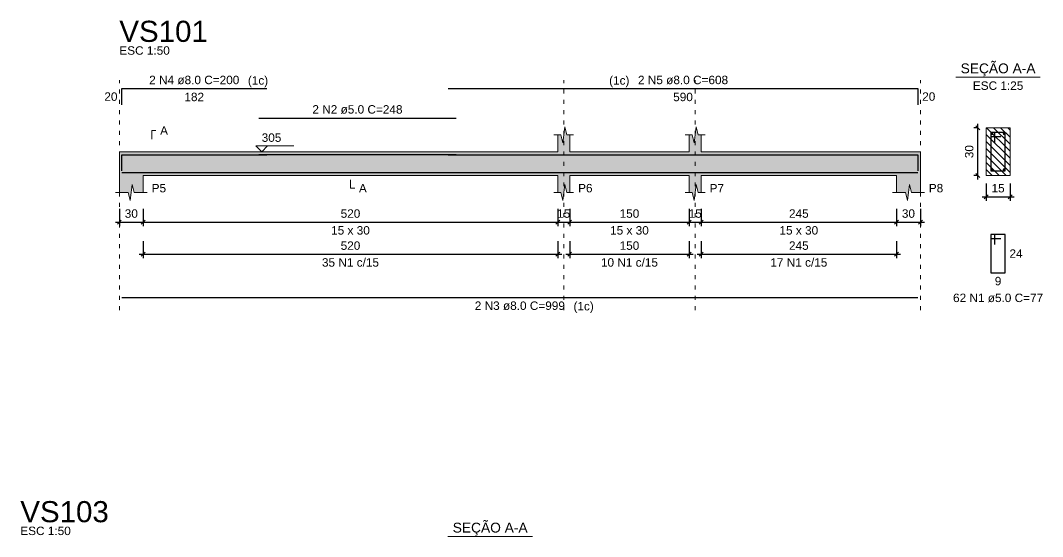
# Model space of a CAD drawing. Header units: inches. Extents: x -52 to 802, y -168 to 85.
# Drawn here: x 188.91 to 214.56, y -47.06 to -34.11 of the extents above; entities that cross this region are included whole.
import ezdxf

# ---------------------------------------------------------------- set-up
doc = ezdxf.new("R2010")
doc.units = ezdxf.units.IN
doc.header["$MEASUREMENT"] = 0
doc.linetypes.add('DOT2', pattern=[3.175, 0, -3.175])
for name, color, linetype, lineweight in [('Descrição da armadura', 7, 'Continuous', 5), ('DT-Barras na forma', 2, 'Continuous', 30), ('DT-Barras no corte', 5, 'Continuous', 5), ('DT-Barras rebatidas', 2, 'Continuous', 30), ('DT-Cotas', 9, 'Continuous', 5), ('DT-Forma', 5, 'Continuous', 5), ('DT-Hachura forma vigas', 252, 'Continuous', 5), ('DT-Hachura seção vigas', 252, 'Continuous', 5), ('DT-Pontilhado', 9, 'DOT2', 5), ('DT-Textos', 7, 'Continuous', 5), ('DT-Título', 3, 'Continuous', 20), ('Textos armaduras', 7, 'Continuous', 5)]:
    doc.layers.add(name, color=color, linetype=linetype, lineweight=lineweight)
doc.styles.add('Arial', font='arial.ttf')
doc.styles.get("Standard").update_dxf_attribs({"font": 'arial.ttf'})
doc.dimstyles.new('UM_25.000000', dxfattribs={"dimtxt": 0.18, "dimasz": 0.1, "dimexe": 0.1, "dimexo": 0.2, "dimgap": 0, "dimtad": 1, "dimtih": 1, "dimtoh": 1, "dimdec": 1, "dimlfac": 25, "dimzin": 0, "dimdsep": 46, "dimtxsty": 'Standard', "dimcen": 0.09, "dimdle": 0.1, "dimadec": 1, "dimazin": 2, "dimtfac": 1, "dimtdec": 4, "dimtofl": 0, "dimtmove": 0, "dimatfit": 3, "dimfxl": 1, "dimtolj": 1, "dimarcsym": 0})
doc.dimstyles.new('UM_50.000000', dxfattribs={"dimtxt": 0.18, "dimasz": 0.1, "dimexe": 0.1, "dimexo": 0.2, "dimgap": 0, "dimtad": 1, "dimtih": 1, "dimtoh": 1, "dimdec": 1, "dimlfac": 50, "dimzin": 0, "dimdsep": 46, "dimtxsty": 'Standard', "dimcen": 0.09, "dimdle": 0.1, "dimadec": 1, "dimazin": 2, "dimtfac": 1, "dimtdec": 4, "dimtofl": 0, "dimtmove": 0, "dimatfit": 3, "dimfxl": 1, "dimtolj": 1, "dimarcsym": 0})

# ---------------------------------------------------------------- blocks, each defined once
blk = doc.blocks.new('_Oblique')
at = {"color": 0, "linetype": 'ByBlock', "lineweight": -2}
blk.add_line((-0.5, -0.5), (0.5, 0.5), dxfattribs=at)
blk = doc.blocks.new('*D838')
at = {"layer": 'Defpoints', "color": 0, "transparency": 16777216}
for p in [(191.393, -38.639), (191.993, -38.639), (191.993, -39.168)]:
    blk.add_point(p, dxfattribs=at)
at = {"layer": 'DT-Cotas', "color": 0, "lineweight": -2, "transparency": 16777216}
for p, q in [((191.393, -38.839), (191.393, -39.268)), ((191.993, -38.839), (191.993, -39.268)), ((191.293, -39.168), (192.093, -39.168))]:
    blk.add_line(p, q, dxfattribs=at)
at = {"layer": 'DT-Cotas', "color": 0, "lineweight": -2, "transparency": 16777216, "xscale": 0.1, "yscale": 0.1, "zscale": 0.1, "rotation": 180}
blk.add_blockref('_Oblique', (191.393, -39.168), dxfattribs=at)
at = {"layer": 'DT-Cotas', "color": 0, "lineweight": -2, "transparency": 16777216, "xscale": 0.1, "yscale": 0.1, "zscale": 0.1}
blk.add_blockref('_Oblique', (191.993, -39.168), dxfattribs=at)
at = {"layer": 'DT-Cotas', "transparency": 16777216, "insert": (191.693, -38.957), "char_height": 0.2118, "attachment_point": 5, "rotation": 0.0057, "style": 'Arial'}
blk.add_mtext('\\A1;30', dxfattribs=at)
blk = doc.blocks.new('*D839')
at = {"layer": 'Defpoints', "color": 0, "transparency": 16777216}
for p in [(191.993, -38.639), (202.393, -38.639), (202.393, -39.168)]:
    blk.add_point(p, dxfattribs=at)
at = {"layer": 'DT-Cotas', "color": 0, "lineweight": -2, "transparency": 16777216}
for p, q in [((191.993, -38.839), (191.993, -39.268)), ((202.393, -38.839), (202.393, -39.268)), ((191.893, -39.168), (202.493, -39.168))]:
    blk.add_line(p, q, dxfattribs=at)
at = {"layer": 'DT-Cotas', "color": 0, "lineweight": -2, "transparency": 16777216, "xscale": 0.1, "yscale": 0.1, "zscale": 0.1, "rotation": 180}
blk.add_blockref('_Oblique', (191.993, -39.168), dxfattribs=at)
at = {"layer": 'DT-Cotas', "color": 0, "lineweight": -2, "transparency": 16777216, "xscale": 0.1, "yscale": 0.1, "zscale": 0.1}
blk.add_blockref('_Oblique', (202.393, -39.168), dxfattribs=at)
at = {"layer": 'DT-Cotas', "transparency": 16777216, "insert": (197.193, -38.957), "char_height": 0.2118, "attachment_point": 5, "rotation": 0.0057, "style": 'Arial'}
blk.add_mtext('\\A1;520', dxfattribs=at)
blk = doc.blocks.new('*D840')
at = {"layer": 'Defpoints', "color": 0, "transparency": 16777216}
for p in [(202.393, -38.639), (202.693, -38.639), (202.693, -39.168)]:
    blk.add_point(p, dxfattribs=at)
at = {"layer": 'DT-Cotas', "color": 0, "lineweight": -2, "transparency": 16777216}
for p, q in [((202.393, -38.839), (202.393, -39.268)), ((202.693, -38.839), (202.693, -39.268)), ((202.293, -39.168), (202.793, -39.168))]:
    blk.add_line(p, q, dxfattribs=at)
at = {"layer": 'DT-Cotas', "color": 0, "lineweight": -2, "transparency": 16777216, "xscale": 0.1, "yscale": 0.1, "zscale": 0.1, "rotation": 180}
blk.add_blockref('_Oblique', (202.393, -39.168), dxfattribs=at)
at = {"layer": 'DT-Cotas', "color": 0, "lineweight": -2, "transparency": 16777216, "xscale": 0.1, "yscale": 0.1, "zscale": 0.1}
blk.add_blockref('_Oblique', (202.693, -39.168), dxfattribs=at)
at = {"layer": 'DT-Cotas', "transparency": 16777216, "insert": (202.543, -38.957), "char_height": 0.2118, "attachment_point": 5, "rotation": 0.0057, "style": 'Arial'}
blk.add_mtext('\\A1;15', dxfattribs=at)
blk = doc.blocks.new('*D841')
at = {"layer": 'Defpoints', "color": 0, "transparency": 16777216}
for p in [(202.693, -38.639), (205.693, -38.639), (205.693, -39.168)]:
    blk.add_point(p, dxfattribs=at)
at = {"layer": 'DT-Cotas', "color": 0, "lineweight": -2, "transparency": 16777216}
for p, q in [((202.693, -38.839), (202.693, -39.268)), ((205.693, -38.839), (205.693, -39.268)), ((202.593, -39.168), (205.793, -39.168))]:
    blk.add_line(p, q, dxfattribs=at)
at = {"layer": 'DT-Cotas', "color": 0, "lineweight": -2, "transparency": 16777216, "xscale": 0.1, "yscale": 0.1, "zscale": 0.1, "rotation": 180}
blk.add_blockref('_Oblique', (202.693, -39.168), dxfattribs=at)
at = {"layer": 'DT-Cotas', "color": 0, "lineweight": -2, "transparency": 16777216, "xscale": 0.1, "yscale": 0.1, "zscale": 0.1}
blk.add_blockref('_Oblique', (205.693, -39.168), dxfattribs=at)
at = {"layer": 'DT-Cotas', "transparency": 16777216, "insert": (204.193, -38.957), "char_height": 0.2118, "attachment_point": 5, "rotation": 0.0057, "style": 'Arial'}
blk.add_mtext('\\A1;150', dxfattribs=at)
blk = doc.blocks.new('*D842')
at = {"layer": 'Defpoints', "color": 0, "transparency": 16777216}
for p in [(205.693, -38.639), (205.993, -38.639), (205.993, -39.168)]:
    blk.add_point(p, dxfattribs=at)
at = {"layer": 'DT-Cotas', "color": 0, "lineweight": -2, "transparency": 16777216}
for p, q in [((205.693, -38.839), (205.693, -39.268)), ((205.993, -38.839), (205.993, -39.268)), ((205.593, -39.168), (206.093, -39.168))]:
    blk.add_line(p, q, dxfattribs=at)
at = {"layer": 'DT-Cotas', "color": 0, "lineweight": -2, "transparency": 16777216, "xscale": 0.1, "yscale": 0.1, "zscale": 0.1, "rotation": 180}
blk.add_blockref('_Oblique', (205.693, -39.168), dxfattribs=at)
at = {"layer": 'DT-Cotas', "color": 0, "lineweight": -2, "transparency": 16777216, "xscale": 0.1, "yscale": 0.1, "zscale": 0.1}
blk.add_blockref('_Oblique', (205.993, -39.168), dxfattribs=at)
at = {"layer": 'DT-Cotas', "transparency": 16777216, "insert": (205.843, -38.957), "char_height": 0.2118, "attachment_point": 5, "rotation": 0.0057, "style": 'Arial'}
blk.add_mtext('\\A1;15', dxfattribs=at)
blk = doc.blocks.new('*D843')
at = {"layer": 'Defpoints', "color": 0, "transparency": 16777216}
for p in [(205.993, -38.639), (210.893, -38.639), (210.893, -39.168)]:
    blk.add_point(p, dxfattribs=at)
at = {"layer": 'DT-Cotas', "color": 0, "lineweight": -2, "transparency": 16777216}
for p, q in [((205.993, -38.839), (205.993, -39.268)), ((210.893, -38.839), (210.893, -39.268)), ((205.893, -39.168), (210.993, -39.168))]:
    blk.add_line(p, q, dxfattribs=at)
at = {"layer": 'DT-Cotas', "color": 0, "lineweight": -2, "transparency": 16777216, "xscale": 0.1, "yscale": 0.1, "zscale": 0.1, "rotation": 180}
blk.add_blockref('_Oblique', (205.993, -39.168), dxfattribs=at)
at = {"layer": 'DT-Cotas', "color": 0, "lineweight": -2, "transparency": 16777216, "xscale": 0.1, "yscale": 0.1, "zscale": 0.1}
blk.add_blockref('_Oblique', (210.893, -39.168), dxfattribs=at)
at = {"layer": 'DT-Cotas', "transparency": 16777216, "insert": (208.443, -38.957), "char_height": 0.2118, "attachment_point": 5, "rotation": 0.0057, "style": 'Arial'}
blk.add_mtext('\\A1;245', dxfattribs=at)
blk = doc.blocks.new('*D844')
at = {"layer": 'Defpoints', "color": 0, "transparency": 16777216}
for p in [(210.893, -38.639), (211.493, -38.639), (211.493, -39.168)]:
    blk.add_point(p, dxfattribs=at)
at = {"layer": 'DT-Cotas', "color": 0, "lineweight": -2, "transparency": 16777216}
for p, q in [((210.893, -38.839), (210.893, -39.268)), ((211.493, -38.839), (211.493, -39.268)), ((210.793, -39.168), (211.593, -39.168))]:
    blk.add_line(p, q, dxfattribs=at)
at = {"layer": 'DT-Cotas', "color": 0, "lineweight": -2, "transparency": 16777216, "xscale": 0.1, "yscale": 0.1, "zscale": 0.1, "rotation": 180}
blk.add_blockref('_Oblique', (210.893, -39.168), dxfattribs=at)
at = {"layer": 'DT-Cotas', "color": 0, "lineweight": -2, "transparency": 16777216, "xscale": 0.1, "yscale": 0.1, "zscale": 0.1}
blk.add_blockref('_Oblique', (211.493, -39.168), dxfattribs=at)
at = {"layer": 'DT-Cotas', "transparency": 16777216, "insert": (211.193, -38.957), "char_height": 0.2118, "attachment_point": 5, "rotation": 0.0057, "style": 'Arial'}
blk.add_mtext('\\A1;30', dxfattribs=at)
blk = doc.blocks.new('*D845')
at = {"layer": 'Defpoints', "color": 0, "transparency": 16777216}
for p in [(191.993, -39.444), (202.393, -39.444), (202.393, -39.973)]:
    blk.add_point(p, dxfattribs=at)
at = {"layer": 'DT-Cotas', "color": 0, "lineweight": -2, "transparency": 16777216}
for p, q in [((191.993, -39.644), (191.993, -40.073)), ((202.393, -39.644), (202.393, -40.073)), ((191.893, -39.973), (202.493, -39.973))]:
    blk.add_line(p, q, dxfattribs=at)
at = {"layer": 'DT-Cotas', "color": 0, "lineweight": -2, "transparency": 16777216, "xscale": 0.1, "yscale": 0.1, "zscale": 0.1, "rotation": 180}
blk.add_blockref('_Oblique', (191.993, -39.973), dxfattribs=at)
at = {"layer": 'DT-Cotas', "color": 0, "lineweight": -2, "transparency": 16777216, "xscale": 0.1, "yscale": 0.1, "zscale": 0.1}
blk.add_blockref('_Oblique', (202.393, -39.973), dxfattribs=at)
at = {"layer": 'DT-Cotas', "transparency": 16777216, "insert": (197.193, -39.761), "char_height": 0.2118, "attachment_point": 5, "rotation": 0.0057, "style": 'Arial'}
blk.add_mtext('\\A1;520', dxfattribs=at)
blk = doc.blocks.new('*D846')
at = {"layer": 'Defpoints', "color": 0, "transparency": 16777216}
for p in [(202.693, -39.444), (205.693, -39.444), (205.693, -39.973)]:
    blk.add_point(p, dxfattribs=at)
at = {"layer": 'DT-Cotas', "color": 0, "lineweight": -2, "transparency": 16777216}
for p, q in [((202.693, -39.644), (202.693, -40.073)), ((205.693, -39.644), (205.693, -40.073)), ((202.593, -39.973), (205.793, -39.973))]:
    blk.add_line(p, q, dxfattribs=at)
at = {"layer": 'DT-Cotas', "color": 0, "lineweight": -2, "transparency": 16777216, "xscale": 0.1, "yscale": 0.1, "zscale": 0.1, "rotation": 180}
blk.add_blockref('_Oblique', (202.693, -39.973), dxfattribs=at)
at = {"layer": 'DT-Cotas', "color": 0, "lineweight": -2, "transparency": 16777216, "xscale": 0.1, "yscale": 0.1, "zscale": 0.1}
blk.add_blockref('_Oblique', (205.693, -39.973), dxfattribs=at)
at = {"layer": 'DT-Cotas', "transparency": 16777216, "insert": (204.193, -39.761), "char_height": 0.2118, "attachment_point": 5, "rotation": 0.0057, "style": 'Arial'}
blk.add_mtext('\\A1;150', dxfattribs=at)
blk = doc.blocks.new('*D847')
at = {"layer": 'Defpoints', "color": 0, "transparency": 16777216}
for p in [(205.993, -39.444), (210.893, -39.444), (210.893, -39.973)]:
    blk.add_point(p, dxfattribs=at)
at = {"layer": 'DT-Cotas', "color": 0, "lineweight": -2, "transparency": 16777216}
for p, q in [((205.993, -39.644), (205.993, -40.073)), ((210.893, -39.644), (210.893, -40.073)), ((205.893, -39.973), (210.993, -39.973))]:
    blk.add_line(p, q, dxfattribs=at)
at = {"layer": 'DT-Cotas', "color": 0, "lineweight": -2, "transparency": 16777216, "xscale": 0.1, "yscale": 0.1, "zscale": 0.1, "rotation": 180}
blk.add_blockref('_Oblique', (205.993, -39.973), dxfattribs=at)
at = {"layer": 'DT-Cotas', "color": 0, "lineweight": -2, "transparency": 16777216, "xscale": 0.1, "yscale": 0.1, "zscale": 0.1}
blk.add_blockref('_Oblique', (210.893, -39.973), dxfattribs=at)
at = {"layer": 'DT-Cotas', "transparency": 16777216, "insert": (208.443, -39.761), "char_height": 0.2118, "attachment_point": 5, "rotation": 0.0057, "style": 'Arial'}
blk.add_mtext('\\A1;245', dxfattribs=at)
blk = doc.blocks.new('*D848')
at = {"layer": 'Defpoints', "color": 0, "transparency": 16777216}
for p in [(212.931, -36.803), (213.143, -36.803), (213.143, -38.003)]:
    blk.add_point(p, dxfattribs=at)
at = {"layer": 'DT-Cotas', "color": 0, "lineweight": -2, "transparency": 16777216}
for p, q in [((212.943, -36.803), (212.831, -36.803)), ((212.931, -38.103), (212.931, -36.703)), ((212.943, -38.003), (212.831, -38.003))]:
    blk.add_line(p, q, dxfattribs=at)
at = {"layer": 'DT-Cotas', "color": 0, "lineweight": -2, "transparency": 16777216, "xscale": 0.1, "yscale": 0.1, "zscale": 0.1}
for p, rotation in [((212.931, -36.803), 90), ((212.931, -38.003), 270)]:
    blk.add_blockref('_Oblique', p, dxfattribs=dict(at, rotation=rotation))
at = {"layer": 'DT-Cotas', "transparency": 16777216, "insert": (212.719, -37.403), "char_height": 0.2118, "attachment_point": 5, "rotation": 90, "style": 'Arial'}
blk.add_mtext('\\A1;30', dxfattribs=at)
blk = doc.blocks.new('*D849')
at = {"layer": 'Defpoints', "color": 0, "transparency": 16777216}
for p in [(213.143, -38.003), (213.743, -38.003), (213.743, -38.533)]:
    blk.add_point(p, dxfattribs=at)
at = {"layer": 'DT-Cotas', "color": 0, "lineweight": -2, "transparency": 16777216}
for p, q in [((213.143, -38.203), (213.143, -38.633)), ((213.743, -38.203), (213.743, -38.633)), ((213.043, -38.533), (213.843, -38.533))]:
    blk.add_line(p, q, dxfattribs=at)
at = {"layer": 'DT-Cotas', "color": 0, "lineweight": -2, "transparency": 16777216, "xscale": 0.1, "yscale": 0.1, "zscale": 0.1, "rotation": 180}
blk.add_blockref('_Oblique', (213.143, -38.533), dxfattribs=at)
at = {"layer": 'DT-Cotas', "color": 0, "lineweight": -2, "transparency": 16777216, "xscale": 0.1, "yscale": 0.1, "zscale": 0.1}
blk.add_blockref('_Oblique', (213.743, -38.533), dxfattribs=at)
at = {"layer": 'DT-Cotas', "transparency": 16777216, "insert": (213.443, -38.321), "char_height": 0.2118, "attachment_point": 5, "rotation": 0.0057, "style": 'Arial'}
blk.add_mtext('\\A1;15', dxfattribs=at)

msp = doc.modelspace()

# ---------------------------------------------------------------- hatches: boundary and pattern name
at = {"layer": 'DT-Hachura forma vigas', "linetype": 'Continuous'}
msp.add_hatch(color=256, dxfattribs=at).paths.add_polyline_path([(211.4929, -38.4271), (211.4929, -38.0035), (211.4929, -37.4035), (210.8929, -37.4035), (205.9929, -37.4035), (205.9929, -36.9799), (205.9179, -36.9799), (205.8679, -36.7799), (205.8179, -37.1799), (205.7679, -36.9799), (205.6929, -36.9799), (205.6929, -37.4035), (202.6929, -37.4035), (202.6929, -36.9799), (202.6179, -36.9799), (202.5679, -36.7799), (202.5179, -37.1799), (202.4679, -36.9799), (202.3929, -36.9799), (202.3929, -37.4035), (191.9929, -37.4035), (191.3929, -37.4035), (191.3929, -38.0035), (191.3929, -38.4271), (191.6179, -38.4271), (191.6679, -38.6271), (191.7179, -38.2271), (191.7679, -38.4271), (191.9929, -38.4271), (191.9929, -38.0035), (202.3929, -38.0035), (202.3929, -38.4271), (202.4679, -38.4271), (202.5179, -38.6271), (202.5679, -38.2271), (202.6179, -38.4271), (202.6929, -38.4271), (202.6929, -38.0035), (205.6929, -38.0035), (205.6929, -38.4271), (205.7679, -38.4271), (205.8179, -38.6271), (205.8679, -38.2271), (205.9179, -38.4271), (205.9929, -38.4271), (205.9929, -38.0035), (210.8929, -38.0035), (210.8929, -38.4271), (211.1179, -38.4271), (211.1679, -38.6271), (211.2179, -38.2271), (211.2679, -38.4271), (211.4929, -38.4271)])
at = {"layer": 'DT-Hachura seção vigas', "linetype": 'Continuous'}
h = msp.add_hatch(dxfattribs=at)
h.set_pattern_fill('ANSI31', color=256, angle=90, style=0)
h.set_pattern_definition([(135, (163.73323, -332.62797), (-0.08838835, -0.08838835), [])])
h.paths.add_polyline_path([(213.1431, -38.0035), (213.1431, -38.0035), (213.7431, -38.0035), (213.7431, -36.8035), (213.1431, -36.8035), (213.1431, -38.0035)])

# ---------------------------------------------------------------- linework, layer by layer
at = {"layer": 'DT-Barras na forma'}
for p, q in [((213.3631, -36.9235), (213.2631, -36.9235)), ((213.2631, -36.9235), (213.2631, -37.8835)), ((213.6231, -36.9235), (213.2631, -36.9235)), ((213.2631, -36.9235), (213.2631, -37.0235)), ((213.3631, -37.1735), (213.3631, -36.9235)), ((213.6231, -37.8835), (213.6231, -36.9235)), ((213.2631, -37.0235), (213.5131, -37.0235)), ((213.2631, -37.8835), (213.6231, -37.8835))]:
    msp.add_line(p, q, dxfattribs=at)
for points in [[(191.4529, -37.8861), (191.4529, -37.4815), (195.0929, -37.4815)], [(194.8929, -37.4785), (199.8429, -37.4785)], [(199.6429, -37.4815), (211.4329, -37.4815), (211.4329, -37.8861)], [(191.4529, -37.9255), (211.4329, -37.9255)]]:
    msp.add_lwpolyline(points, dxfattribs=at)
at = {"layer": 'DT-Barras no corte'}
for centre in [(213.2991, -36.9595), (213.5871, -36.9595), (213.2991, -37.8475), (213.5871, -37.8475)]:
    msp.add_circle(centre, 0.016, dxfattribs=at)
at = {"layer": 'DT-Barras rebatidas'}
for p, q in [((191.4529, -36.227), (191.4529, -35.8224)), ((191.4529, -35.8224), (195.0929, -35.8224)), ((199.6429, -35.8224), (211.4329, -35.8224)), ((211.4329, -35.8224), (211.4329, -36.227)), ((194.8929, -36.5607), (199.8429, -36.5607)), ((213.3631, -39.4802), (213.2631, -39.4802)), ((213.2631, -39.4802), (213.2631, -40.4402)), ((213.6231, -39.4802), (213.2631, -39.4802)), ((213.2631, -39.4802), (213.2631, -39.5802)), ((213.3631, -39.7302), (213.3631, -39.4802)), ((213.6231, -40.4402), (213.6231, -39.4802)), ((213.2631, -39.5802), (213.5131, -39.5802)), ((213.2631, -40.4402), (213.6231, -40.4402)), ((191.4529, -41.0601), (211.4329, -41.0601))]:
    msp.add_line(p, q, dxfattribs=at)
at = {"layer": 'DT-Forma'}
for p, q in [((202.5179, -37.1799), (202.5679, -36.7799)), ((202.5679, -36.7799), (202.6179, -36.9799)), ((205.8179, -37.1799), (205.8679, -36.7799)), ((205.8679, -36.7799), (205.9179, -36.9799)), ((213.7431, -36.8035), (213.1431, -36.8035)), ((213.1431, -36.8035), (213.1431, -36.8035)), ((213.1431, -36.8035), (213.1431, -38.0035)), ((213.7431, -38.0035), (213.7431, -36.8035)), ((213.7431, -36.8035), (213.7431, -36.8035)), ((202.2929, -36.9799), (202.4679, -36.9799)), ((202.3929, -37.4035), (202.3929, -36.9799)), ((202.4679, -36.9799), (202.5179, -37.1799)), ((202.6179, -36.9799), (202.7929, -36.9799)), ((202.6929, -36.9799), (202.6929, -37.4035)), ((205.5929, -36.9799), (205.7679, -36.9799)), ((205.6929, -37.4035), (205.6929, -36.9799)), ((205.7679, -36.9799), (205.8179, -37.1799)), ((205.9179, -36.9799), (206.0929, -36.9799)), ((205.9929, -36.9799), (205.9929, -37.4035)), ((191.3929, -37.4035), (191.9929, -37.4035)), ((191.9929, -37.4035), (202.3929, -37.4035)), ((202.6929, -37.4035), (205.6929, -37.4035)), ((205.9929, -37.4035), (210.8929, -37.4035)), ((210.8929, -37.4035), (211.4929, -37.4035)), ((191.3929, -38.0035), (191.3929, -38.4271)), ((191.9929, -38.4271), (191.9929, -38.0035)), ((191.9929, -38.0035), (202.3929, -38.0035)), ((202.3929, -38.0035), (202.3929, -38.4271)), ((202.6929, -38.4271), (202.6929, -38.0035)), ((202.6929, -38.0035), (205.6929, -38.0035)), ((205.6929, -38.0035), (205.6929, -38.4271)), ((205.9929, -38.4271), (205.9929, -38.0035)), ((205.9929, -38.0035), (210.8929, -38.0035)), ((210.8929, -38.0035), (210.8929, -38.4271)), ((211.4929, -38.4271), (211.4929, -38.0035)), ((213.1431, -38.0035), (213.7431, -38.0035)), ((213.1431, -38.0035), (213.1431, -38.0035)), ((213.7431, -38.0035), (213.7431, -38.0035)), ((191.2929, -38.4271), (191.6179, -38.4271)), ((191.6179, -38.4271), (191.6679, -38.6271)), ((191.6679, -38.6271), (191.7179, -38.2271)), ((191.7179, -38.2271), (191.7679, -38.4271)), ((191.7679, -38.4271), (192.0929, -38.4271)), ((202.2929, -38.4271), (202.4679, -38.4271)), ((202.4679, -38.4271), (202.5179, -38.6271)), ((202.5179, -38.6271), (202.5679, -38.2271)), ((202.5679, -38.2271), (202.6179, -38.4271)), ((202.6179, -38.4271), (202.7929, -38.4271)), ((205.5929, -38.4271), (205.7679, -38.4271)), ((205.7679, -38.4271), (205.8179, -38.6271)), ((205.8179, -38.6271), (205.8679, -38.2271)), ((205.8679, -38.2271), (205.9179, -38.4271)), ((205.9179, -38.4271), (206.0929, -38.4271)), ((210.7929, -38.4271), (211.1179, -38.4271)), ((211.1179, -38.4271), (211.1679, -38.6271)), ((211.1679, -38.6271), (211.2179, -38.2271)), ((211.2179, -38.2271), (211.2679, -38.4271)), ((211.2679, -38.4271), (211.5929, -38.4271))]:
    msp.add_line(p, q, dxfattribs=at)
at = {"layer": 'DT-Forma', "linetype": 'Continuous'}
for p, q in [((191.3929, -38.0035), (191.3929, -37.4035)), ((211.4929, -37.4035), (211.4929, -38.0035))]:
    msp.add_line(p, q, dxfattribs=at)
at = {"layer": 'DT-Pontilhado', "ltscale": 0.05}
for p, q in [((191.3929, -41.3778), (191.3929, -35.6106)), ((202.5429, -41.3778), (202.5429, -35.6106)), ((205.8429, -41.3778), (205.8429, -35.6106)), ((211.4929, -41.3778), (211.4929, -35.6106))]:
    msp.add_line(p, q, dxfattribs=at)
at = {"layer": 'DT-Textos'}
for p, q in [((212.3841, -35.5386), (214.5021, -35.5386)), ((199.6393, -47.0564), (201.7573, -47.0564))]:
    msp.add_line(p, q, dxfattribs=at)
for points in [[(192.2047, -37.0858), (192.2047, -36.874), (192.3106, -36.874)], [(195.1129, -37.2552), (194.9647, -37.4035), (194.8164, -37.2552), (195.7695, -37.2552)], [(197.1929, -38.1094), (197.1929, -38.3212), (197.2988, -38.3212)]]:
    msp.add_lwpolyline(points, dxfattribs=at)

# ---------------------------------------------------------------- texts
at = {"layer": 'Descrição da armadura', "linetype": 'Continuous', "char_height": 0.2118, "attachment_point": 8, "line_spacing_factor": 0.798, "style": 'Arial'}
for s, insert, width in [('2 N4 ø8.0 C=200', (193.2729, -35.7165), 4.534748), ('2 N5 ø8.0 C=608', (205.5379, -35.7165), 4.534748), ('2 N2 ø5.0 C=248', (197.3679, -36.4548), 4.534748), ('35 N1 c/15', (197.1929, -40.2909), 2.869342), ('10 N1 c/15', (204.1929, -40.2909), 2.869342), ('17 N1 c/15', (208.4429, -40.2909), 2.869342), ('2 N3 ø8.0 C=999', (201.4429, -41.3778), 4.534748)]:
    msp.add_mtext(s, dxfattribs=dict(at, insert=insert, width=width))
at = {"layer": 'Descrição da armadura', "color": 7, "linetype": 'Continuous', "insert": (213.4431, -41.1815), "char_height": 0.2118, "width": 4.534748, "attachment_point": 8, "line_spacing_factor": 0.798, "style": 'Arial'}
msp.add_mtext('62 N1 ø5.0 C=77', dxfattribs=at)
at = {"layer": 'DT-Textos', "line_spacing_factor": 0.798, "style": 'Arial'}
for s, insert, char_height, width, attachment_point in [('ESC 1:50', (191.3929, -34.9752), 0.2118, 3.045677, 7), ('SEÇÃO A-A', (213.4432, -35.514), 0.2471, 3.875022, 8), ('(1c)', (194.6182, -35.786), 0.2118, 1.225428, 7), ('(1c)', (204.1922, -35.786), 0.2118, 1.225428, 9), ('ESC 1:25', (213.4431, -35.8563), 0.2118, 3.045677, 8), ('A', (192.4165, -36.9799), 0.2118, 0.474606, 7), ('305', (194.9647, -37.1599), 0.2118, 1.18721, 7), ('P5', (192.2047, -38.4271), 0.2118, 1.344948, 7), ('P6', (202.9047, -38.4271), 0.2118, 0.870342, 7), ('P8', (211.7047, -38.4271), 0.2118, 0.870342, 7), ('A', (197.4047, -38.4271), 0.2118, 0.474606, 7), ('P7', (206.2047, -38.4271), 0.2118, 0.870342, 7), ('15 x 30', (197.1929, -39.4861), 0.2118, 2.334116, 8), ('15 x 30', (204.1929, -39.4861), 0.2118, 2.334116, 8), ('15 x 30', (208.4429, -39.4861), 0.2118, 2.334116, 8), ('(1c)', (202.7882, -41.448), 0.2118, 1.225428, 7), ('SEÇÃO A-A', (200.698, -47.0323), 0.2471, 3.875022, 8), ('ESC 1:50', (188.9082, -47.0225), 0.2118, 3.045677, 7)]:
    msp.add_mtext(s, dxfattribs=dict(at, insert=insert, char_height=char_height, width=width, attachment_point=attachment_point))
at = {"layer": 'DT-Título', "char_height": 0.5295, "width": 4.272843, "attachment_point": 7, "line_spacing_factor": 0.798, "style": 'Arial'}
for s, insert in [('VS101', (191.3929, -34.6575)), ('VS103', (188.9082, -46.7048))]:
    msp.add_mtext(s, dxfattribs=dict(at, insert=insert))
at = {"layer": 'Textos armaduras', "linetype": 'Continuous', "char_height": 0.2118, "attachment_point": 7, "line_spacing_factor": 0.798, "style": 'Arial'}
for s, insert, width in [('20', (191.0171, -36.1306), 0.659905), ('182', (193.0255, -36.1401), 0.989858), ('590', (205.2905, -36.1401), 0.989858), ('20', (211.5388, -36.1306), 0.659905)]:
    msp.add_mtext(s, dxfattribs=dict(at, insert=insert, width=width))
at = {"layer": 'Textos armaduras', "color": 7, "linetype": 'Continuous', "char_height": 0.2118, "attachment_point": 7, "line_spacing_factor": 0.798, "style": 'Arial'}
for s, insert, width in [('24', (213.729, -40.0661), 0.659905), ('9', (213.3606, -40.7579), 0.329953)]:
    msp.add_mtext(s, dxfattribs=dict(at, insert=insert, width=width))

# ---------------------------------------------------------------- dimensions: what is measured, and where the dimension line sits
at = {"layer": 'DT-Cotas'}
dim = msp.add_linear_dim(base=(212.9313, -36.8035), p1=(213.1431, -38.0035), p2=(213.1431, -36.8035), angle=90, dimstyle='UM_25.000000', override={"dimtxt": 0.2118, "dimasz": 0.1, "dimexe": 0.1, "dimexo": 0.2, "dimtad": 1, "dimtih": 0, "dimtoh": 0, "dimdec": 1, "dimlfac": 25, "dimzin": 8, "dimtxsty": 'Arial', "dimblk": 'Oblique', "dimblk1": 'Oblique', "dimblk2": 'Oblique', "dimsah": 1, "dimdle": 0.1, "dimse1": 0, "dimse2": 0, "dimclrt": 256, "dimadec": 1, "dimazin": 3, "dimtmove": 2, "dimldrblk": 'Oblique'}, dxfattribs=at)
dim.commit()
dim.dimension.update_dxf_attribs({"geometry": '*D848', "text_midpoint": (212.7195, -37.4035), "dimtype": 160, "text_rotation": 90})
for base, p1, p2, dimstyle, override, picture, middle in [((213.7431, -38.533), (213.1431, -38.0035), (213.7431, -38.0035), 'UM_25.000000', {"dimtxt": 0.2118, "dimasz": 0.1, "dimexe": 0.1, "dimexo": 0.2, "dimtad": 1, "dimtih": 0, "dimtoh": 0, "dimdec": 1, "dimlfac": 25, "dimzin": 8, "dimtxsty": 'Arial', "dimblk": 'Oblique', "dimblk1": 'Oblique', "dimblk2": 'Oblique', "dimsah": 1, "dimdle": 0.1, "dimse1": 0, "dimse2": 0, "dimclrt": 256, "dimadec": 1, "dimazin": 3, "dimtmove": 2, "dimldrblk": 'Oblique'}, '*D849', (213.4431, -38.3212)), ((191.9929, -39.1684), (191.3929, -38.6389), (191.9929, -38.6389), 'UM_50.000000', {"dimtxt": 0.2118, "dimasz": 0.1, "dimexe": 0.1, "dimexo": 0.2, "dimtad": 1, "dimtih": 0, "dimtoh": 0, "dimdec": 1, "dimlfac": 50, "dimzin": 8, "dimtxsty": 'Arial', "dimblk": 'Oblique', "dimblk1": 'Oblique', "dimblk2": 'Oblique', "dimsah": 1, "dimdle": 0.1, "dimse1": 0, "dimse2": 0, "dimclrt": 256, "dimadec": 1, "dimazin": 3, "dimtmove": 2, "dimldrblk": 'Oblique'}, '*D838', (191.6929, -38.9566)), ((202.3929, -39.1684), (191.9929, -38.6389), (202.3929, -38.6389), 'UM_50.000000', {"dimtxt": 0.2118, "dimasz": 0.1, "dimexe": 0.1, "dimexo": 0.2, "dimtad": 1, "dimtih": 0, "dimtoh": 0, "dimdec": 1, "dimlfac": 50, "dimzin": 8, "dimtxsty": 'Arial', "dimblk": 'Oblique', "dimblk1": 'Oblique', "dimblk2": 'Oblique', "dimsah": 1, "dimdle": 0.1, "dimse1": 0, "dimse2": 0, "dimclrt": 256, "dimadec": 1, "dimazin": 3, "dimtmove": 2, "dimldrblk": 'Oblique'}, '*D839', (197.1929, -38.9566)), ((202.6929, -39.1684), (202.3929, -38.6389), (202.6929, -38.6389), 'UM_50.000000', {"dimtxt": 0.2118, "dimasz": 0.1, "dimexe": 0.1, "dimexo": 0.2, "dimtad": 1, "dimtih": 0, "dimtoh": 0, "dimdec": 1, "dimlfac": 50, "dimzin": 8, "dimtxsty": 'Arial', "dimblk": 'Oblique', "dimblk1": 'Oblique', "dimblk2": 'Oblique', "dimsah": 1, "dimdle": 0.1, "dimse1": 0, "dimse2": 0, "dimclrt": 256, "dimadec": 1, "dimazin": 3, "dimtmove": 2, "dimldrblk": 'Oblique'}, '*D840', (202.5429, -38.9566)), ((205.6929, -39.1684), (202.6929, -38.6389), (205.6929, -38.6389), 'UM_50.000000', {"dimtxt": 0.2118, "dimasz": 0.1, "dimexe": 0.1, "dimexo": 0.2, "dimtad": 1, "dimtih": 0, "dimtoh": 0, "dimdec": 1, "dimlfac": 50, "dimzin": 8, "dimtxsty": 'Arial', "dimblk": 'Oblique', "dimblk1": 'Oblique', "dimblk2": 'Oblique', "dimsah": 1, "dimdle": 0.1, "dimse1": 0, "dimse2": 0, "dimclrt": 256, "dimadec": 1, "dimazin": 3, "dimtmove": 2, "dimldrblk": 'Oblique'}, '*D841', (204.1929, -38.9566)), ((205.9929, -39.1684), (205.6929, -38.6389), (205.9929, -38.6389), 'UM_50.000000', {"dimtxt": 0.2118, "dimasz": 0.1, "dimexe": 0.1, "dimexo": 0.2, "dimtad": 1, "dimtih": 0, "dimtoh": 0, "dimdec": 1, "dimlfac": 50, "dimzin": 8, "dimtxsty": 'Arial', "dimblk": 'Oblique', "dimblk1": 'Oblique', "dimblk2": 'Oblique', "dimsah": 1, "dimdle": 0.1, "dimse1": 0, "dimse2": 0, "dimclrt": 256, "dimadec": 1, "dimazin": 3, "dimtmove": 2, "dimldrblk": 'Oblique'}, '*D842', (205.8429, -38.9566)), ((210.8929, -39.1684), (205.9929, -38.6389), (210.8929, -38.6389), 'UM_50.000000', {"dimtxt": 0.2118, "dimasz": 0.1, "dimexe": 0.1, "dimexo": 0.2, "dimtad": 1, "dimtih": 0, "dimtoh": 0, "dimdec": 1, "dimlfac": 50, "dimzin": 8, "dimtxsty": 'Arial', "dimblk": 'Oblique', "dimblk1": 'Oblique', "dimblk2": 'Oblique', "dimsah": 1, "dimdle": 0.1, "dimse1": 0, "dimse2": 0, "dimclrt": 256, "dimadec": 1, "dimazin": 3, "dimtmove": 2, "dimldrblk": 'Oblique'}, '*D843', (208.4429, -38.9566)), ((211.4929, -39.1684), (210.8929, -38.6389), (211.4929, -38.6389), 'UM_50.000000', {"dimtxt": 0.2118, "dimasz": 0.1, "dimexe": 0.1, "dimexo": 0.2, "dimtad": 1, "dimtih": 0, "dimtoh": 0, "dimdec": 1, "dimlfac": 50, "dimzin": 8, "dimtxsty": 'Arial', "dimblk": 'Oblique', "dimblk1": 'Oblique', "dimblk2": 'Oblique', "dimsah": 1, "dimdle": 0.1, "dimse1": 0, "dimse2": 0, "dimclrt": 256, "dimadec": 1, "dimazin": 3, "dimtmove": 2, "dimldrblk": 'Oblique'}, '*D844', (211.1929, -38.9566)), ((202.3929, -39.9732), (191.9929, -39.4437), (202.3929, -39.4437), 'UM_50.000000', {"dimtxt": 0.2118, "dimasz": 0.1, "dimexe": 0.1, "dimexo": 0.2, "dimtad": 1, "dimtih": 0, "dimtoh": 0, "dimdec": 1, "dimlfac": 50, "dimzin": 8, "dimtxsty": 'Arial', "dimblk": 'Oblique', "dimblk1": 'Oblique', "dimblk2": 'Oblique', "dimsah": 1, "dimdle": 0.1, "dimse1": 0, "dimse2": 0, "dimclrt": 256, "dimadec": 1, "dimazin": 3, "dimtmove": 2, "dimldrblk": 'Oblique'}, '*D845', (197.1929, -39.7614)), ((205.6929, -39.9732), (202.6929, -39.4437), (205.6929, -39.4437), 'UM_50.000000', {"dimtxt": 0.2118, "dimasz": 0.1, "dimexe": 0.1, "dimexo": 0.2, "dimtad": 1, "dimtih": 0, "dimtoh": 0, "dimdec": 1, "dimlfac": 50, "dimzin": 8, "dimtxsty": 'Arial', "dimblk": 'Oblique', "dimblk1": 'Oblique', "dimblk2": 'Oblique', "dimsah": 1, "dimdle": 0.1, "dimse1": 0, "dimse2": 0, "dimclrt": 256, "dimadec": 1, "dimazin": 3, "dimtmove": 2, "dimldrblk": 'Oblique'}, '*D846', (204.1929, -39.7614)), ((210.8929, -39.9732), (205.9929, -39.4437), (210.8929, -39.4437), 'UM_50.000000', {"dimtxt": 0.2118, "dimasz": 0.1, "dimexe": 0.1, "dimexo": 0.2, "dimtad": 1, "dimtih": 0, "dimtoh": 0, "dimdec": 1, "dimlfac": 50, "dimzin": 8, "dimtxsty": 'Arial', "dimblk": 'Oblique', "dimblk1": 'Oblique', "dimblk2": 'Oblique', "dimsah": 1, "dimdle": 0.1, "dimse1": 0, "dimse2": 0, "dimclrt": 256, "dimadec": 1, "dimazin": 3, "dimtmove": 2, "dimldrblk": 'Oblique'}, '*D847', (208.4429, -39.7614))]:
    dim = msp.add_linear_dim(base=base, p1=p1, p2=p2, dimstyle=dimstyle, override=override, dxfattribs=at)
    dim.commit()
    dim.dimension.update_dxf_attribs({"geometry": picture, "text_midpoint": middle, "dimtype": 160, "text_rotation": 0.00573})

doc.saveas('drawing.dxf')
